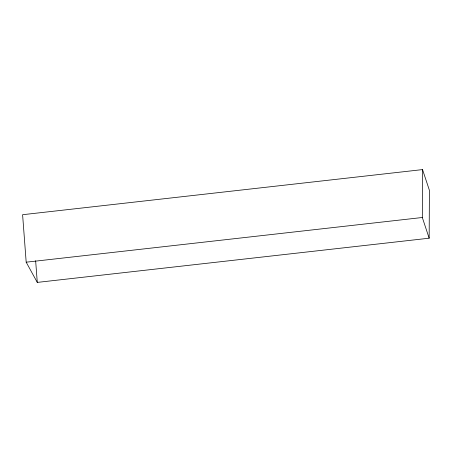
<?xml version="1.0" encoding="UTF-8"?>
<svg xmlns="http://www.w3.org/2000/svg" width="452" height="452" viewBox="0 0 452 452"><rect width="100%" height="100%" fill="white"/><g stroke="black" fill="none" stroke-linecap="round" stroke-linejoin="round"><path stroke-width="0.68" d="M429.163 238.204L422.315 217.502L422.541 169.596L22.6 214.706L26.182 262.188L37.273 282.404L429.163 238.204L429.4 190.298L422.541 169.596M26.182 262.188L422.315 217.502M35.646 260.764L37.273 282.404"/></g></svg>
